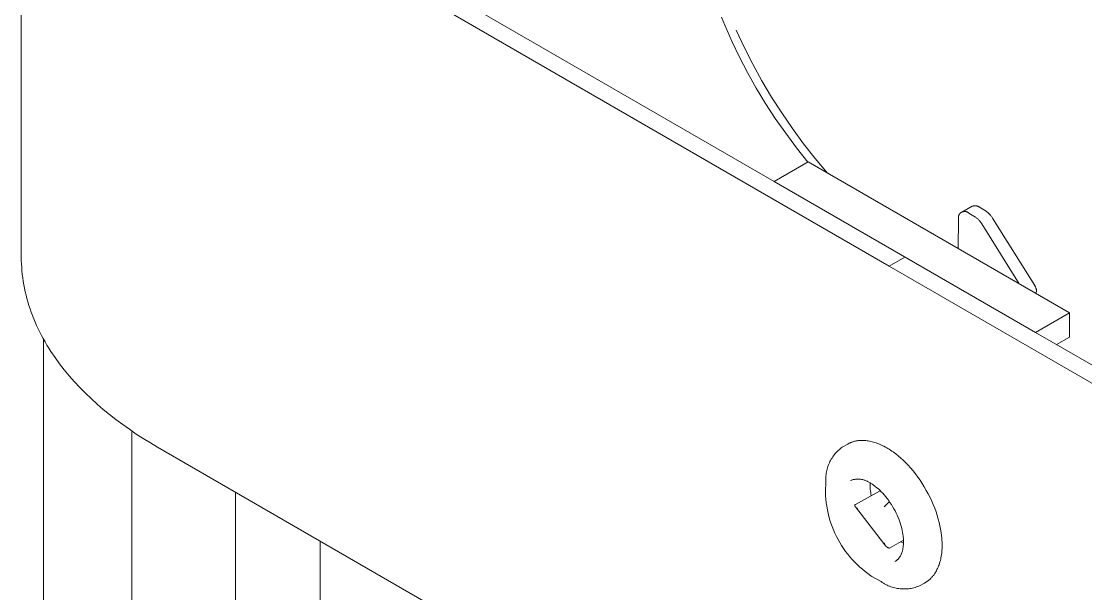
# Model space of a CAD drawing. Header units: millimetres. Extents: x 8434 to 10928, y 788 to 2545.
# Drawn here: x 10455 to 10577.4, y 2047.3 to 2113 of the extents above; entities that cross this region are included whole.
import ezdxf

# ---------------------------------------------------------------- set-up
doc = ezdxf.new("R2010")
doc.units = ezdxf.units.MM
doc.layers.add('ZANO_R', color=7, linetype='Continuous', lineweight=0)

msp = doc.modelspace()

# ---------------------------------------------------------------- linework, layer by layer
at = {"layer": 'ZANO_R'}
for p, q in [((10455.02, 2155.32), (10455.02, 2085.97)), ((10472.49, 2134.52), (10541.56, 2094.64)), ((10554.77, 2084.93), (10470.69, 2133.48)), ((10535.87, 2112.59), (10535.5, 2113.51)), ((10536.68, 2110.75), (10535.87, 2112.59)), ((10537.19, 2112.02), (10538.11, 2110.06)), ((10537.55, 2108.94), (10536.68, 2110.75)), ((10538.11, 2110.06), (10539.1, 2108.12)), ((10538.49, 2107.15), (10537.55, 2108.94)), ((10539.1, 2108.12), (10540.14, 2106.22)), ((10539.49, 2105.37), (10538.49, 2107.15)), ((10540.14, 2106.22), (10541.25, 2104.35)), ((10540.56, 2103.62), (10539.49, 2105.37)), ((10541.25, 2104.35), (10542.42, 2102.52)), ((10541.68, 2101.89), (10540.56, 2103.62)), ((10542.87, 2100.19), (10541.68, 2101.89)), ((10542.42, 2102.52), (10543.64, 2100.73)), ((10543.64, 2100.73), (10544.93, 2098.98)), ((10544.11, 2098.51), (10542.87, 2100.19)), ((10545.4, 2096.86), (10544.11, 2098.51)), ((10544.93, 2098.98), (10546.27, 2097.28)), ((10541.56, 2094.64), (10545.46, 2096.89)), ((10545.46, 2096.89), (10575.49, 2079.56)), ((10546.27, 2097.28), (10547.67, 2095.62)), ((10571.59, 2077.3), (10541.56, 2094.64)), ((10562.78, 2090.77), (10562.77, 2090.75)), ((10562.79, 2090.8), (10562.78, 2090.77)), ((10562.8, 2090.82), (10562.79, 2090.8)), ((10562.81, 2090.84), (10562.8, 2090.82)), ((10562.82, 2090.86), (10562.81, 2090.84)), ((10562.83, 2090.88), (10562.82, 2090.86)), ((10562.85, 2090.9), (10562.83, 2090.88)), ((10562.86, 2090.92), (10562.85, 2090.9)), ((10562.88, 2090.94), (10562.86, 2090.92)), ((10562.89, 2090.96), (10562.88, 2090.94)), ((10562.91, 2090.98), (10562.89, 2090.96)), ((10562.93, 2091), (10562.91, 2090.98)), ((10562.94, 2091.01), (10562.93, 2091)), ((10562.96, 2091.03), (10562.94, 2091.01)), ((10562.98, 2091.05), (10562.96, 2091.03)), ((10563, 2091.06), (10562.98, 2091.05)), ((10563.02, 2091.08), (10563, 2091.06)), ((10563.04, 2091.09), (10563.02, 2091.08)), ((10563.06, 2091.1), (10563.04, 2091.09)), ((10563.08, 2091.12), (10563.06, 2091.1)), ((10563.1, 2091.13), (10563.08, 2091.12)), ((10563.13, 2091.14), (10563.1, 2091.13)), ((10563.11, 2091.13), (10564.32, 2091.8)), ((10563.15, 2091.15), (10563.13, 2091.14)), ((10563.17, 2091.16), (10563.15, 2091.15)), ((10563.19, 2091.17), (10563.17, 2091.16)), ((10563.22, 2091.18), (10563.19, 2091.17)), ((10563.24, 2091.18), (10563.22, 2091.18)), ((10563.27, 2091.19), (10563.24, 2091.18)), ((10563.29, 2091.19), (10563.27, 2091.19)), ((10563.31, 2091.2), (10563.29, 2091.19)), ((10563.34, 2091.2), (10563.31, 2091.2)), ((10563.36, 2091.21), (10563.34, 2091.2)), ((10563.39, 2091.21), (10563.36, 2091.21)), ((10563.41, 2091.21), (10563.39, 2091.21)), ((10563.44, 2091.21), (10563.41, 2091.21)), ((10563.46, 2091.21), (10563.44, 2091.21)), ((10563.49, 2091.21), (10563.46, 2091.21)), ((10563.51, 2091.21), (10563.49, 2091.21)), ((10563.53, 2091.2), (10563.51, 2091.21)), ((10563.56, 2091.2), (10563.53, 2091.2)), ((10563.58, 2091.19), (10563.56, 2091.2)), ((10563.61, 2091.19), (10563.58, 2091.19)), ((10563.63, 2091.18), (10563.61, 2091.19)), ((10563.65, 2091.17), (10563.63, 2091.18)), ((10563.68, 2091.17), (10563.65, 2091.17)), ((10563.7, 2091.16), (10563.68, 2091.17)), ((10563.72, 2091.15), (10563.7, 2091.16)), ((10563.75, 2091.14), (10563.72, 2091.15)), ((10563.77, 2091.13), (10563.75, 2091.14)), ((10563.79, 2091.11), (10563.77, 2091.13)), ((10563.81, 2091.1), (10563.79, 2091.11)), ((10563.83, 2091.09), (10563.81, 2091.1)), ((10563.85, 2091.07), (10563.83, 2091.09)), ((10563.87, 2091.06), (10563.85, 2091.07)), ((10563.89, 2091.04), (10563.87, 2091.06)), ((10563.91, 2091.03), (10563.89, 2091.04)), ((10563.93, 2091.01), (10563.91, 2091.03)), ((10564.68, 2090.54), (10563.93, 2091.01)), ((10564.34, 2091.81), (10564.32, 2091.8)), ((10564.37, 2091.82), (10564.34, 2091.81)), ((10564.4, 2091.83), (10564.37, 2091.82)), ((10564.42, 2091.84), (10564.4, 2091.83)), ((10564.45, 2091.84), (10564.42, 2091.84)), ((10564.48, 2091.85), (10564.45, 2091.84)), ((10564.51, 2091.85), (10564.48, 2091.85)), ((10564.54, 2091.86), (10564.51, 2091.85)), ((10564.57, 2091.86), (10564.54, 2091.86)), ((10564.59, 2091.86), (10564.57, 2091.86)), ((10564.62, 2091.86), (10564.59, 2091.86)), ((10564.65, 2091.86), (10564.62, 2091.86)), ((10564.68, 2091.86), (10564.65, 2091.86)), ((10564.71, 2091.86), (10564.68, 2091.86)), ((10564.74, 2091.86), (10564.71, 2091.86)), ((10564.76, 2091.85), (10564.74, 2091.86)), ((10564.79, 2091.85), (10564.76, 2091.85)), ((10564.82, 2091.84), (10564.79, 2091.85)), ((10564.85, 2091.84), (10564.82, 2091.84)), ((10564.88, 2091.83), (10564.85, 2091.84)), ((10564.9, 2091.82), (10564.88, 2091.83)), ((10564.93, 2091.81), (10564.9, 2091.82)), ((10564.96, 2091.8), (10564.93, 2091.81)), ((10564.98, 2091.79), (10564.96, 2091.8)), ((10565.01, 2091.78), (10564.98, 2091.79)), ((10565.03, 2091.77), (10565.01, 2091.78)), ((10565.06, 2091.75), (10565.03, 2091.77)), ((10565.08, 2091.74), (10565.06, 2091.75)), ((10565.11, 2091.72), (10565.08, 2091.74)), ((10565.13, 2091.71), (10565.11, 2091.72)), ((10565.15, 2091.69), (10565.13, 2091.71)), ((10565.15, 2091.69), (10565.91, 2091.22)), ((10565.98, 2091.17), (10565.91, 2091.22)), ((10566.04, 2091.12), (10565.98, 2091.17)), ((10566.11, 2091.07), (10566.04, 2091.12)), ((10566.17, 2091.02), (10566.11, 2091.07)), ((10566.23, 2090.96), (10566.17, 2091.02)), ((10566.29, 2090.9), (10566.23, 2090.96)), ((10566.35, 2090.84), (10566.29, 2090.9)), ((10566.41, 2090.78), (10566.35, 2090.84)), ((10566.46, 2090.72), (10566.41, 2090.78)), ((10562.74, 2090.36), (10562.69, 2086.94)), ((10562.73, 2090.56), (10562.72, 2090.53)), ((10562.72, 2090.53), (10562.72, 2090.51)), ((10562.72, 2090.51), (10562.72, 2090.48)), ((10562.72, 2090.48), (10562.72, 2090.46)), ((10562.72, 2090.46), (10562.73, 2090.44)), ((10562.74, 2090.63), (10562.73, 2090.61)), ((10562.73, 2090.61), (10562.73, 2090.58)), ((10562.73, 2090.58), (10562.73, 2090.56)), ((10562.73, 2090.44), (10562.73, 2090.41)), ((10562.73, 2090.41), (10562.73, 2090.39)), ((10562.73, 2090.39), (10562.74, 2090.36)), ((10562.75, 2090.68), (10562.74, 2090.66)), ((10562.74, 2090.66), (10562.74, 2090.63)), ((10562.76, 2090.73), (10562.75, 2090.7)), ((10562.75, 2090.7), (10562.75, 2090.68)), ((10562.77, 2090.75), (10562.76, 2090.73)), ((10564.75, 2090.5), (10564.68, 2090.54)), ((10564.82, 2090.45), (10564.75, 2090.5)), ((10564.88, 2090.39), (10564.82, 2090.45)), ((10564.94, 2090.34), (10564.88, 2090.39)), ((10565.01, 2090.28), (10564.94, 2090.34)), ((10565.07, 2090.23), (10565.01, 2090.28)), ((10565.12, 2090.17), (10565.07, 2090.23)), ((10565.18, 2090.1), (10565.12, 2090.17)), ((10565.23, 2090.04), (10565.18, 2090.1)), ((10565.28, 2089.98), (10565.23, 2090.04)), ((10565.33, 2089.91), (10565.28, 2089.98)), ((10565.38, 2089.84), (10565.33, 2089.91)), ((10565.42, 2089.77), (10565.38, 2089.84)), ((10569.72, 2082.88), (10565.42, 2089.77)), ((10566.51, 2090.65), (10566.46, 2090.72)), ((10566.56, 2090.59), (10566.51, 2090.65)), ((10566.6, 2090.52), (10566.56, 2090.59)), ((10566.65, 2090.45), (10566.6, 2090.52)), ((10571.49, 2082.69), (10566.65, 2090.45)), ((10455.02, 2085.97), (10455.02, 2085.57)), ((10554.77, 2084.93), (10556.57, 2085.97)), ((10455.02, 2085.57), (10455.03, 2085.17)), ((10455.03, 2085.17), (10455.06, 2084.77)), ((10455.06, 2084.77), (10455.09, 2084.37)), ((10638.85, 2036.39), (10554.77, 2084.93)), ((10455.09, 2084.37), (10455.13, 2083.98)), ((10455.13, 2083.98), (10455.18, 2083.58)), ((10455.18, 2083.58), (10455.24, 2083.18)), ((10455.24, 2083.18), (10455.3, 2082.78)), ((10455.3, 2082.78), (10455.38, 2082.39)), ((10455.38, 2082.39), (10455.46, 2081.99)), ((10571.52, 2082.65), (10571.49, 2082.69)), ((10571.54, 2082.61), (10571.52, 2082.65)), ((10571.56, 2082.57), (10571.54, 2082.61)), ((10571.58, 2082.53), (10571.56, 2082.57)), ((10571.6, 2082.49), (10571.58, 2082.53)), ((10571.62, 2082.45), (10571.6, 2082.49)), ((10571.63, 2082.4), (10571.62, 2082.45)), ((10571.65, 2082.36), (10571.63, 2082.4)), ((10571.66, 2082.32), (10571.65, 2082.36)), ((10571.67, 2082.27), (10571.66, 2082.32)), ((10571.68, 2082.23), (10571.67, 2082.27)), ((10571.69, 2082.18), (10571.68, 2082.23)), ((10455.46, 2081.99), (10455.56, 2081.6)), ((10455.56, 2081.6), (10455.66, 2081.2)), ((10455.66, 2081.2), (10455.77, 2080.81)), ((10571.71, 2081.93), (10571.54, 2081.84)), ((10571.7, 2082.14), (10571.69, 2082.18)), ((10571.7, 2082.09), (10571.7, 2082.14)), ((10571.71, 2081.93), (10571.7, 2082.09)), ((10455.77, 2080.81), (10455.89, 2080.42)), ((10455.89, 2080.42), (10456.02, 2080.03)), ((10456.02, 2080.03), (10456.15, 2079.64)), ((10456.15, 2079.64), (10456.3, 2079.26)), ((10456.3, 2079.26), (10456.45, 2078.87)), ((10456.45, 2078.87), (10456.61, 2078.49)), ((10575.49, 2079.56), (10571.59, 2077.3)), ((10575.49, 2079.56), (10575.49, 2076.78)), ((10456.61, 2078.49), (10456.78, 2078.11)), ((10456.78, 2078.11), (10456.96, 2077.73)), ((10456.96, 2077.73), (10457.14, 2077.35)), ((10457.14, 2077.35), (10457.34, 2076.97)), ((10571.59, 2077.3), (10640.65, 2037.43)), ((10457.34, 2076.97), (10457.54, 2076.6)), ((10457.54, 2076.6), (10457.75, 2076.23)), ((10457.56, 1630.35), (10457.56, 2076.55)), ((10457.75, 2076.23), (10457.96, 2075.86)), ((10575.49, 2076.78), (10573.99, 2075.92)), ((10457.96, 2075.86), (10458.19, 2075.5)), ((10458.19, 2075.5), (10458.42, 2075.13)), ((10458.42, 2075.13), (10458.9, 2074.41)), ((10458.9, 2074.41), (10459.42, 2073.7)), ((10459.42, 2073.7), (10459.96, 2073)), ((10459.96, 2073), (10460.53, 2072.32)), ((10460.53, 2072.32), (10461.12, 2071.64)), ((10461.12, 2071.64), (10461.74, 2070.98)), ((10461.74, 2070.98), (10462.38, 2070.33)), ((10462.38, 2070.33), (10463.04, 2069.7)), ((10463.04, 2069.7), (10463.73, 2069.08)), ((10463.73, 2069.08), (10464.44, 2068.47)), ((10464.44, 2068.47), (10465.16, 2067.87)), ((10465.16, 2067.87), (10465.9, 2067.29)), ((10465.9, 2067.29), (10466.67, 2066.73)), ((10466.67, 2066.73), (10467.44, 2066.18)), ((10467.44, 2066.18), (10468.23, 2065.64)), ((10467.73, 1613.9), (10467.73, 2065.98)), ((10468.23, 2065.64), (10469.04, 2065.12)), ((10469.04, 2065.12), (10469.86, 2064.62)), ((10469.86, 2064.62), (10470.69, 2064.13)), ((10470.69, 2064.13), (10554.77, 2015.58)), ((10549.01, 2063.84), (10549.13, 2063.94)), ((10549.13, 2063.94), (10549.25, 2064.04)), ((10549.25, 2064.04), (10549.38, 2064.13)), ((10549.38, 2064.13), (10549.51, 2064.22)), ((10549.51, 2064.22), (10550, 2064.49)), ((10550, 2064.49), (10550.06, 2064.52)), ((10550.06, 2064.52), (10550.12, 2064.56)), ((10550.12, 2064.56), (10550.18, 2064.59)), ((10550.18, 2064.59), (10550.25, 2064.62)), ((10550.25, 2064.62), (10550.31, 2064.64)), ((10550.31, 2064.64), (10550.37, 2064.67)), ((10550.37, 2064.67), (10550.44, 2064.69)), ((10550.44, 2064.69), (10550.51, 2064.72)), ((10550.51, 2064.72), (10550.57, 2064.74)), ((10550.57, 2064.74), (10550.64, 2064.76)), ((10550.64, 2064.76), (10550.71, 2064.78)), ((10550.71, 2064.78), (10550.77, 2064.8)), ((10550.77, 2064.8), (10550.84, 2064.81)), ((10550.84, 2064.81), (10550.91, 2064.83)), ((10550.91, 2064.83), (10550.98, 2064.84)), ((10550.98, 2064.84), (10551.05, 2064.85)), ((10551.05, 2064.85), (10551.12, 2064.87)), ((10551.12, 2064.87), (10551.19, 2064.88)), ((10551.19, 2064.88), (10551.26, 2064.88)), ((10551.26, 2064.88), (10551.33, 2064.89)), ((10551.33, 2064.89), (10551.41, 2064.9)), ((10551.41, 2064.9), (10551.48, 2064.9)), ((10551.48, 2064.9), (10551.55, 2064.9)), ((10551.55, 2064.9), (10551.63, 2064.91)), ((10551.63, 2064.91), (10551.7, 2064.91)), ((10551.7, 2064.91), (10551.77, 2064.9)), ((10551.77, 2064.9), (10551.85, 2064.9)), ((10551.85, 2064.9), (10551.92, 2064.9)), ((10551.92, 2064.9), (10552.07, 2064.89)), ((10552.07, 2064.89), (10552.23, 2064.87)), ((10552.23, 2064.87), (10552.37, 2064.85)), ((10552.37, 2064.85), (10552.52, 2064.82)), ((10552.52, 2064.82), (10552.67, 2064.79)), ((10552.67, 2064.79), (10552.82, 2064.75)), ((10552.82, 2064.75), (10552.97, 2064.71)), ((10552.97, 2064.71), (10553.12, 2064.67)), ((10553.12, 2064.67), (10553.27, 2064.62)), ((10553.27, 2064.62), (10553.42, 2064.56)), ((10553.42, 2064.56), (10553.57, 2064.51)), ((10553.57, 2064.51), (10553.72, 2064.44)), ((10553.72, 2064.44), (10553.87, 2064.37)), ((10553.87, 2064.37), (10554.02, 2064.3)), ((10554.02, 2064.3), (10554.17, 2064.23)), ((10554.17, 2064.23), (10554.33, 2064.14)), ((10554.33, 2064.14), (10554.48, 2064.06)), ((10554.48, 2064.06), (10554.63, 2063.97)), ((10554.63, 2063.97), (10554.78, 2063.88)), ((10554.78, 2063.88), (10554.93, 2063.78)), ((10548.04, 2062.61), (10548.11, 2062.75)), ((10548.11, 2062.75), (10548.2, 2062.88)), ((10548.2, 2062.88), (10548.28, 2063.01)), ((10548.28, 2063.01), (10548.38, 2063.14)), ((10548.38, 2063.14), (10548.47, 2063.27)), ((10548.47, 2063.27), (10548.57, 2063.39)), ((10548.57, 2063.39), (10548.68, 2063.51)), ((10548.68, 2063.51), (10548.78, 2063.62)), ((10548.78, 2063.62), (10548.9, 2063.73)), ((10548.9, 2063.73), (10549.01, 2063.84)), ((10554.93, 2063.78), (10555.07, 2063.68)), ((10555.07, 2063.68), (10555.22, 2063.58)), ((10555.22, 2063.58), (10555.37, 2063.47)), ((10555.37, 2063.47), (10555.52, 2063.36)), ((10555.52, 2063.36), (10555.81, 2063.13)), ((10555.81, 2063.13), (10556.09, 2062.88)), ((10556.09, 2062.88), (10556.38, 2062.62)), ((10556.38, 2062.62), (10556.66, 2062.35)), ((10547.56, 2061.28), (10547.59, 2061.44)), ((10547.59, 2061.44), (10547.63, 2061.59)), ((10547.63, 2061.59), (10547.67, 2061.74)), ((10547.67, 2061.74), (10547.72, 2061.89)), ((10547.72, 2061.89), (10547.77, 2062.04)), ((10547.77, 2062.04), (10547.83, 2062.19)), ((10547.83, 2062.19), (10547.9, 2062.33)), ((10547.9, 2062.33), (10547.96, 2062.47)), ((10547.96, 2062.47), (10548.04, 2062.61)), ((10556.66, 2062.35), (10556.93, 2062.06)), ((10556.93, 2062.06), (10557.23, 2061.74)), ((10557.23, 2061.74), (10557.51, 2061.4)), ((10557.51, 2061.4), (10557.79, 2061.05)), ((10547.44, 2058.95), (10547.49, 2060.19)), ((10547.48, 2060.5), (10547.49, 2060.66)), ((10547.48, 2060.34), (10547.48, 2060.5)), ((10547.49, 2060.19), (10547.48, 2060.34)), ((10547.49, 2060.66), (10547.5, 2060.82)), ((10547.5, 2060.82), (10547.51, 2060.97)), ((10547.51, 2060.97), (10547.53, 2061.13)), ((10547.53, 2061.13), (10547.56, 2061.28)), ((10550.39, 2060.33), (10550.31, 2060.3)), ((10550.47, 2060.35), (10550.39, 2060.33)), ((10550.55, 2060.38), (10550.47, 2060.35)), ((10550.64, 2060.4), (10550.55, 2060.38)), ((10550.72, 2060.41), (10550.64, 2060.4)), ((10550.8, 2060.43), (10550.72, 2060.41)), ((10550.89, 2060.44), (10550.8, 2060.43)), ((10550.97, 2060.45), (10550.89, 2060.44)), ((10551.06, 2060.46), (10550.97, 2060.45)), ((10551.14, 2060.46), (10551.06, 2060.46)), ((10551.23, 2060.46), (10551.14, 2060.46)), ((10551.31, 2060.46), (10551.23, 2060.46)), ((10551.4, 2060.45), (10551.31, 2060.46)), ((10551.48, 2060.44), (10551.4, 2060.45)), ((10551.57, 2060.43), (10551.48, 2060.44)), ((10551.65, 2060.41), (10551.57, 2060.43)), ((10551.73, 2060.4), (10551.65, 2060.41)), ((10551.82, 2060.38), (10551.73, 2060.4)), ((10551.9, 2060.35), (10551.82, 2060.38)), ((10551.98, 2060.33), (10551.9, 2060.35)), ((10552.06, 2060.3), (10551.98, 2060.33)), ((10552.14, 2060.27), (10552.06, 2060.3)), ((10552.22, 2060.23), (10552.14, 2060.27)), ((10552.29, 2060.19), (10552.22, 2060.23)), ((10552.37, 2060.15), (10552.29, 2060.19)), ((10557.79, 2061.05), (10558.06, 2060.69)), ((10558.06, 2060.69), (10558.31, 2060.33)), ((10558.31, 2060.33), (10558.56, 2059.95)), ((10479.62, 2058.97), (10479.62, 1621.99)), ((10547.46, 2058.55), (10547.44, 2058.95)), ((10553.65, 2059.09), (10550.88, 2057.56)), ((10552.44, 2060.11), (10552.37, 2060.15)), ((10552.52, 2060.07), (10552.44, 2060.11)), ((10552.59, 2060.02), (10552.52, 2060.07)), ((10552.59, 2060.01), (10552.58, 2059.83)), ((10552.58, 2059.83), (10552.58, 2059.64)), ((10552.58, 2059.64), (10552.59, 2059.46)), ((10552.66, 2059.97), (10552.59, 2060.02)), ((10552.59, 2059.46), (10552.6, 2059.28)), ((10552.6, 2059.28), (10552.62, 2059.1)), ((10552.62, 2059.1), (10552.64, 2058.92)), ((10552.74, 2059.91), (10552.66, 2059.97)), ((10552.83, 2059.86), (10552.74, 2059.91)), ((10552.91, 2059.8), (10552.83, 2059.86)), ((10553, 2059.74), (10552.91, 2059.8)), ((10553.09, 2059.68), (10553, 2059.74)), ((10553.17, 2059.61), (10553.09, 2059.68)), ((10553.35, 2059.47), (10553.17, 2059.61)), ((10553.52, 2059.33), (10553.35, 2059.47)), ((10553.69, 2059.17), (10553.52, 2059.33)), ((10553.65, 2059.09), (10553.76, 2059.1)), ((10553.86, 2059.01), (10553.69, 2059.17)), ((10554.02, 2058.83), (10553.86, 2059.01)), ((10558.56, 2059.95), (10558.8, 2059.56)), ((10558.8, 2059.56), (10559.03, 2059.16)), ((10559.03, 2059.16), (10559.25, 2058.76)), ((10547.49, 2058.14), (10547.46, 2058.55)), ((10547.53, 2057.74), (10547.49, 2058.14)), ((10547.59, 2057.34), (10547.53, 2057.74)), ((10552.64, 2058.92), (10552.67, 2058.74)), ((10552.67, 2058.74), (10552.7, 2058.57)), ((10554.2, 2058.64), (10554.02, 2058.83)), ((10554.79, 2057.87), (10554.19, 2057.28)), ((10554.37, 2058.43), (10554.2, 2058.64)), ((10554.54, 2058.22), (10554.37, 2058.43)), ((10554.71, 2058), (10554.54, 2058.22)), ((10554.86, 2057.77), (10554.71, 2058)), ((10554.79, 2057.87), (10554.8, 2057.87)), ((10555.02, 2057.54), (10554.86, 2057.77)), ((10559.25, 2058.76), (10559.46, 2058.35)), ((10559.46, 2058.35), (10559.65, 2057.94)), ((10559.65, 2057.94), (10559.83, 2057.53)), ((10547.66, 2056.94), (10547.59, 2057.34)), ((10547.74, 2056.55), (10547.66, 2056.94)), ((10547.84, 2056.15), (10547.74, 2056.55)), ((10550.81, 2057.48), (10550.81, 2057.49)), ((10550.81, 2057.49), (10550.82, 2057.49)), ((10550.81, 2057.47), (10550.81, 2057.48)), ((10550.81, 2057.48), (10550.81, 2057.48)), ((10550.81, 2057.48), (10550.81, 2057.48)), ((10550.81, 2057.46), (10550.81, 2057.47)), ((10550.81, 2057.47), (10550.81, 2057.47)), ((10550.81, 2057.47), (10550.81, 2057.47)), ((10550.81, 2057.45), (10550.81, 2057.46)), ((10550.81, 2057.46), (10550.81, 2057.46)), ((10550.81, 2057.46), (10550.81, 2057.46)), ((10550.81, 2057.44), (10550.81, 2057.45)), ((10550.81, 2057.45), (10550.81, 2057.45)), ((10550.81, 2057.43), (10550.81, 2057.44)), ((10550.81, 2057.44), (10550.81, 2057.44)), ((10550.81, 2057.44), (10550.81, 2057.44)), ((10550.81, 2057.42), (10550.81, 2057.43)), ((10550.81, 2057.43), (10550.81, 2057.43)), ((10550.81, 2057.43), (10550.81, 2057.43)), ((10550.81, 2057.41), (10550.81, 2057.42)), ((10550.81, 2057.42), (10550.81, 2057.42)), ((10550.81, 2057.4), (10550.81, 2057.41)), ((10550.81, 2057.41), (10550.81, 2057.41)), ((10550.82, 2057.39), (10550.81, 2057.4)), ((10550.81, 2057.4), (10550.81, 2057.4)), ((10550.81, 2057.4), (10550.81, 2057.4)), ((10550.82, 2057.5), (10550.82, 2057.51)), ((10550.82, 2057.51), (10550.82, 2057.51)), ((10550.82, 2057.51), (10550.83, 2057.51)), ((10550.82, 2057.49), (10550.82, 2057.5)), ((10550.82, 2057.5), (10550.82, 2057.5)), ((10550.82, 2057.5), (10550.82, 2057.5)), ((10550.82, 2057.49), (10550.82, 2057.49)), ((10550.82, 2057.38), (10550.82, 2057.39)), ((10550.82, 2057.39), (10550.82, 2057.39)), ((10550.82, 2057.37), (10550.82, 2057.38)), ((10550.82, 2057.38), (10550.82, 2057.38)), ((10550.83, 2057.36), (10550.82, 2057.37)), ((10550.82, 2057.37), (10550.82, 2057.37)), ((10550.83, 2057.52), (10550.84, 2057.53)), ((10550.83, 2057.51), (10550.83, 2057.52)), ((10550.83, 2057.52), (10550.83, 2057.52)), ((10550.83, 2057.52), (10550.83, 2057.52)), ((10550.83, 2057.52), (10550.83, 2057.52)), ((10550.83, 2057.35), (10550.83, 2057.36)), ((10550.84, 2057.34), (10550.83, 2057.35)), ((10550.84, 2057.53), (10550.84, 2057.54)), ((10550.84, 2057.54), (10550.85, 2057.54)), ((10550.84, 2057.53), (10550.84, 2057.53)), ((10550.84, 2057.53), (10550.84, 2057.53)), ((10550.84, 2057.33), (10550.84, 2057.34)), ((10550.85, 2057.32), (10550.84, 2057.33)), ((10550.85, 2057.54), (10550.86, 2057.55)), ((10550.85, 2057.54), (10550.85, 2057.54)), ((10550.85, 2057.54), (10550.85, 2057.54)), ((10550.85, 2057.31), (10550.85, 2057.32)), ((10550.86, 2057.31), (10550.85, 2057.31)), ((10550.86, 2057.55), (10550.86, 2057.55)), ((10550.86, 2057.55), (10550.86, 2057.55)), ((10550.86, 2057.55), (10550.87, 2057.55)), ((10550.86, 2057.3), (10550.86, 2057.31)), ((10550.87, 2057.29), (10550.86, 2057.3)), ((10550.87, 2057.55), (10550.87, 2057.56)), ((10550.87, 2057.56), (10550.87, 2057.56)), ((10550.87, 2057.56), (10550.88, 2057.56)), ((10550.88, 2057.28), (10550.87, 2057.29)), ((10550.88, 2057.56), (10550.88, 2057.56)), ((10550.88, 2057.56), (10550.88, 2057.56)), ((10550.88, 2057.27), (10550.88, 2057.28)), ((10550.89, 2057.26), (10550.88, 2057.27)), ((10550.9, 2057.25), (10550.89, 2057.26)), ((10554.4, 2052.75), (10550.89, 2057.26)), ((10550.91, 2057.24), (10550.9, 2057.25)), ((10550.92, 2057.23), (10550.91, 2057.24)), ((10550.94, 2057.21), (10550.92, 2057.23)), ((10550.96, 2057.19), (10550.94, 2057.21)), ((10550.98, 2057.17), (10550.96, 2057.19)), ((10551, 2057.15), (10550.98, 2057.17)), ((10551.02, 2057.13), (10551, 2057.15)), ((10551.05, 2057.12), (10551.02, 2057.13)), ((10551.08, 2057.1), (10551.05, 2057.12)), ((10551.1, 2057.08), (10551.08, 2057.1)), ((10551.13, 2057.06), (10551.1, 2057.08)), ((10551.16, 2057.04), (10551.13, 2057.06)), ((10555.16, 2057.3), (10555.02, 2057.54)), ((10555.31, 2057.06), (10555.16, 2057.3)), ((10555.44, 2056.81), (10555.31, 2057.06)), ((10555.57, 2056.56), (10555.44, 2056.81)), ((10555.68, 2056.31), (10555.57, 2056.56)), ((10559.83, 2057.53), (10560, 2057.11)), ((10560, 2057.11), (10560.15, 2056.69)), ((10560.15, 2056.69), (10560.29, 2056.27)), ((10547.95, 2055.76), (10547.84, 2056.15)), ((10548.07, 2055.38), (10547.95, 2055.76)), ((10548.21, 2055), (10548.07, 2055.38)), ((10555.79, 2056.06), (10555.68, 2056.31)), ((10555.9, 2055.8), (10555.79, 2056.06)), ((10555.99, 2055.55), (10555.9, 2055.8)), ((10556.07, 2055.29), (10555.99, 2055.55)), ((10556.15, 2055.04), (10556.07, 2055.29)), ((10560.29, 2056.27), (10560.41, 2055.85)), ((10560.41, 2055.85), (10560.51, 2055.46)), ((10560.51, 2055.46), (10560.6, 2055.08)), ((10548.36, 2054.62), (10548.21, 2055)), ((10548.52, 2054.25), (10548.36, 2054.62)), ((10548.7, 2053.88), (10548.52, 2054.25)), ((10556.21, 2054.8), (10556.15, 2055.04)), ((10556.26, 2054.57), (10556.21, 2054.8)), ((10556.31, 2054.34), (10556.26, 2054.57)), ((10556.35, 2054.12), (10556.31, 2054.34)), ((10556.37, 2053.9), (10556.35, 2054.12)), ((10560.6, 2055.08), (10560.68, 2054.7)), ((10560.68, 2054.7), (10560.74, 2054.32)), ((10560.74, 2054.32), (10560.79, 2053.95)), ((10489.38, 1601.22), (10489.38, 2053.34)), ((10548.89, 2053.53), (10548.7, 2053.88)), ((10549.09, 2053.17), (10548.89, 2053.53)), ((10549.3, 2052.83), (10549.09, 2053.17)), ((10554.19, 2053.14), (10554.2, 2053.12)), ((10554.2, 2053.12), (10554.2, 2053.09)), ((10554.2, 2053.09), (10554.21, 2053.07)), ((10554.21, 2053.07), (10554.22, 2053.04)), ((10554.22, 2053.04), (10554.23, 2053.02)), ((10554.23, 2053.02), (10554.23, 2053)), ((10554.23, 2053), (10554.24, 2052.97)), ((10554.24, 2052.97), (10554.26, 2052.95)), ((10554.26, 2052.95), (10554.27, 2052.93)), ((10554.27, 2052.93), (10554.28, 2052.9)), ((10554.28, 2052.9), (10554.29, 2052.88)), ((10554.29, 2052.88), (10554.31, 2052.86)), ((10554.31, 2052.86), (10554.32, 2052.84)), ((10554.32, 2052.84), (10554.34, 2052.82)), ((10554.79, 2052.54), (10556.41, 2053.43)), ((10556.11, 2053.27), (10556.25, 2053.18)), ((10556.25, 2053.18), (10556.33, 2053.13)), ((10556.33, 2053.13), (10556.41, 2053.09)), ((10556.39, 2053.79), (10556.37, 2053.9)), ((10556.4, 2053.68), (10556.39, 2053.79)), ((10556.39, 2052.8), (10556.4, 2052.89)), ((10556.4, 2053.57), (10556.4, 2053.68)), ((10556.41, 2053.47), (10556.4, 2053.57)), ((10556.4, 2052.98), (10556.41, 2053.07)), ((10556.4, 2052.89), (10556.4, 2052.98)), ((10556.41, 2053.36), (10556.41, 2053.47)), ((10556.41, 2053.26), (10556.41, 2053.36)), ((10556.41, 2053.17), (10556.41, 2053.26)), ((10556.41, 2053.07), (10556.41, 2053.17)), ((10560.79, 2053.95), (10560.81, 2053.76)), ((10560.81, 2053.76), (10560.82, 2053.58)), ((10560.82, 2053.58), (10560.83, 2053.4)), ((10560.83, 2053.4), (10560.84, 2053.22)), ((10560.84, 2053.22), (10560.85, 2053.04)), ((10560.85, 2053.04), (10560.85, 2052.86)), ((10560.85, 2052.86), (10560.85, 2052.68)), ((10549.52, 2052.49), (10549.3, 2052.83)), ((10549.75, 2052.16), (10549.52, 2052.49)), ((10550, 2051.84), (10549.75, 2052.16)), ((10550.26, 2051.52), (10550, 2051.84)), ((10554.34, 2052.82), (10554.35, 2052.8)), ((10554.35, 2052.8), (10554.37, 2052.78)), ((10554.37, 2052.78), (10554.39, 2052.76)), ((10554.39, 2052.76), (10554.41, 2052.74)), ((10554.41, 2052.74), (10554.43, 2052.72)), ((10554.43, 2052.72), (10554.44, 2052.7)), ((10554.44, 2052.7), (10554.46, 2052.69)), ((10554.46, 2052.69), (10554.49, 2052.67)), ((10554.49, 2052.67), (10554.51, 2052.66)), ((10554.51, 2052.66), (10554.53, 2052.64)), ((10554.53, 2052.64), (10554.55, 2052.63)), ((10554.55, 2052.63), (10554.57, 2052.62)), ((10554.57, 2052.62), (10554.6, 2052.6)), ((10554.6, 2052.6), (10554.62, 2052.59)), ((10554.62, 2052.59), (10554.64, 2052.58)), ((10554.64, 2052.58), (10554.67, 2052.57)), ((10554.67, 2052.57), (10554.69, 2052.56)), ((10554.69, 2052.56), (10554.72, 2052.56)), ((10554.72, 2052.56), (10554.74, 2052.55)), ((10554.74, 2052.55), (10554.77, 2052.54)), ((10554.77, 2052.54), (10554.79, 2052.54)), ((10556.03, 2051.59), (10556.05, 2051.62)), ((10556.05, 2051.62), (10556.07, 2051.66)), ((10556.07, 2051.66), (10556.1, 2051.72)), ((10556.1, 2051.72), (10556.13, 2051.78)), ((10556.13, 2051.78), (10556.16, 2051.85)), ((10556.16, 2051.85), (10556.18, 2051.89)), ((10556.18, 2051.89), (10556.19, 2051.93)), ((10556.19, 2051.93), (10556.22, 2052.01)), ((10556.22, 2052.01), (10556.25, 2052.1)), ((10556.25, 2052.1), (10556.28, 2052.18)), ((10556.28, 2052.18), (10556.3, 2052.27)), ((10556.3, 2052.27), (10556.32, 2052.35)), ((10556.32, 2052.35), (10556.34, 2052.44)), ((10556.34, 2052.44), (10556.35, 2052.53)), ((10556.35, 2052.53), (10556.37, 2052.62)), ((10556.37, 2052.62), (10556.38, 2052.71)), ((10556.38, 2052.71), (10556.39, 2052.8)), ((10560.78, 2051.77), (10560.75, 2051.6)), ((10560.8, 2051.95), (10560.78, 2051.77)), ((10560.82, 2052.13), (10560.8, 2051.95)), ((10560.83, 2052.31), (10560.82, 2052.13)), ((10560.84, 2052.49), (10560.83, 2052.31)), ((10560.85, 2052.68), (10560.84, 2052.49)), ((10550.52, 2051.22), (10550.26, 2051.52)), ((10550.8, 2050.92), (10550.52, 2051.22)), ((10551.09, 2050.64), (10550.8, 2050.92)), ((10551.38, 2050.36), (10551.09, 2050.64)), ((10555.44, 2051), (10555.46, 2051.02)), ((10555.46, 2051.02), (10555.49, 2051.03)), ((10555.49, 2051.03), (10555.52, 2051.05)), ((10555.52, 2051.05), (10555.55, 2051.07)), ((10555.55, 2051.07), (10555.58, 2051.09)), ((10555.58, 2051.09), (10555.6, 2051.11)), ((10555.6, 2051.11), (10555.63, 2051.13)), ((10555.63, 2051.13), (10555.65, 2051.15)), ((10555.65, 2051.15), (10555.68, 2051.17)), ((10555.68, 2051.17), (10555.7, 2051.19)), ((10555.7, 2051.19), (10555.73, 2051.21)), ((10555.73, 2051.21), (10555.75, 2051.24)), ((10555.75, 2051.24), (10555.78, 2051.26)), ((10555.78, 2051.26), (10555.8, 2051.28)), ((10555.8, 2051.28), (10555.82, 2051.31)), ((10555.82, 2051.31), (10555.84, 2051.33)), ((10555.84, 2051.33), (10555.86, 2051.36)), ((10555.86, 2051.36), (10555.89, 2051.39)), ((10555.89, 2051.39), (10555.91, 2051.41)), ((10555.91, 2051.41), (10555.93, 2051.44)), ((10555.93, 2051.44), (10555.95, 2051.47)), ((10555.95, 2051.47), (10555.97, 2051.5)), ((10555.97, 2051.5), (10555.99, 2051.53)), ((10555.99, 2051.53), (10556.01, 2051.56)), ((10556.01, 2051.56), (10556.03, 2051.59)), ((10560.45, 2050.48), (10560.39, 2050.33)), ((10560.51, 2050.63), (10560.45, 2050.48)), ((10560.56, 2050.78), (10560.51, 2050.63)), ((10560.6, 2050.94), (10560.56, 2050.78)), ((10560.65, 2051.1), (10560.6, 2050.94)), ((10560.69, 2051.27), (10560.65, 2051.1)), ((10560.72, 2051.43), (10560.69, 2051.27)), ((10560.75, 2051.6), (10560.72, 2051.43)), ((10551.69, 2050.1), (10551.38, 2050.36)), ((10552, 2049.84), (10551.69, 2050.1)), ((10552.32, 2049.6), (10552, 2049.84)), ((10552.66, 2049.36), (10552.32, 2049.6)), ((10552.66, 2049.36), (10552.77, 2049.29)), ((10553.84, 2048.68), (10552.77, 2049.29)), ((10559.67, 2049.18), (10559.62, 2049.12)), ((10559.71, 2049.23), (10559.67, 2049.18)), ((10559.76, 2049.28), (10559.71, 2049.23)), ((10559.8, 2049.33), (10559.76, 2049.28)), ((10559.85, 2049.39), (10559.8, 2049.33)), ((10559.89, 2049.44), (10559.85, 2049.39)), ((10559.93, 2049.5), (10559.89, 2049.44)), ((10559.97, 2049.56), (10559.93, 2049.5)), ((10560.01, 2049.62), (10559.97, 2049.56)), ((10560.05, 2049.68), (10560.01, 2049.62)), ((10560.09, 2049.74), (10560.05, 2049.68)), ((10560.12, 2049.8), (10560.09, 2049.74)), ((10560.2, 2049.93), (10560.12, 2049.8)), ((10560.26, 2050.06), (10560.2, 2049.93)), ((10560.33, 2050.19), (10560.26, 2050.06)), ((10560.39, 2050.33), (10560.33, 2050.19)), ((10553.97, 2048.59), (10553.84, 2048.68)), ((10554.11, 2048.5), (10553.97, 2048.59)), ((10554.24, 2048.42), (10554.11, 2048.5)), ((10554.38, 2048.35), (10554.24, 2048.42)), ((10554.52, 2048.28), (10554.38, 2048.35)), ((10554.66, 2048.21), (10554.52, 2048.28)), ((10554.81, 2048.15), (10554.66, 2048.21)), ((10554.96, 2048.1), (10554.81, 2048.15)), ((10555.11, 2048.05), (10554.96, 2048.1)), ((10555.26, 2048), (10555.11, 2048.05)), ((10555.41, 2047.96), (10555.26, 2048)), ((10555.56, 2047.93), (10555.41, 2047.96)), ((10557.44, 2047.94), (10557.28, 2047.91)), ((10557.59, 2047.98), (10557.44, 2047.94)), ((10557.74, 2048.02), (10557.59, 2047.98)), ((10557.89, 2048.07), (10557.74, 2048.02)), ((10558.04, 2048.12), (10557.89, 2048.07)), ((10558.19, 2048.17), (10558.04, 2048.12)), ((10558.34, 2048.24), (10558.19, 2048.17)), ((10558.82, 2048.5), (10558.34, 2048.24)), ((10558.88, 2048.53), (10558.82, 2048.5)), ((10558.93, 2048.57), (10558.88, 2048.53)), ((10558.99, 2048.61), (10558.93, 2048.57)), ((10559.05, 2048.64), (10558.99, 2048.61)), ((10559.1, 2048.68), (10559.05, 2048.64)), ((10559.16, 2048.72), (10559.1, 2048.68)), ((10559.21, 2048.76), (10559.16, 2048.72)), ((10559.27, 2048.8), (10559.21, 2048.76)), ((10559.32, 2048.84), (10559.27, 2048.8)), ((10559.37, 2048.89), (10559.32, 2048.84)), ((10559.42, 2048.93), (10559.37, 2048.89)), ((10559.47, 2048.98), (10559.42, 2048.93)), ((10559.52, 2049.03), (10559.47, 2048.98)), ((10559.57, 2049.08), (10559.52, 2049.03)), ((10559.62, 2049.12), (10559.57, 2049.08)), ((10555.72, 2047.9), (10555.56, 2047.93)), ((10555.87, 2047.88), (10555.72, 2047.9)), ((10556.03, 2047.86), (10555.87, 2047.88)), ((10556.19, 2047.85), (10556.03, 2047.86)), ((10556.34, 2047.84), (10556.19, 2047.85)), ((10556.5, 2047.84), (10556.34, 2047.84)), ((10556.66, 2047.84), (10556.5, 2047.84)), ((10556.82, 2047.85), (10556.66, 2047.84)), ((10556.97, 2047.87), (10556.82, 2047.85)), ((10557.13, 2047.89), (10556.97, 2047.87)), ((10557.28, 2047.91), (10557.13, 2047.89))]:
    msp.add_line(p, q, dxfattribs=at)

doc.saveas('drawing.dxf')
